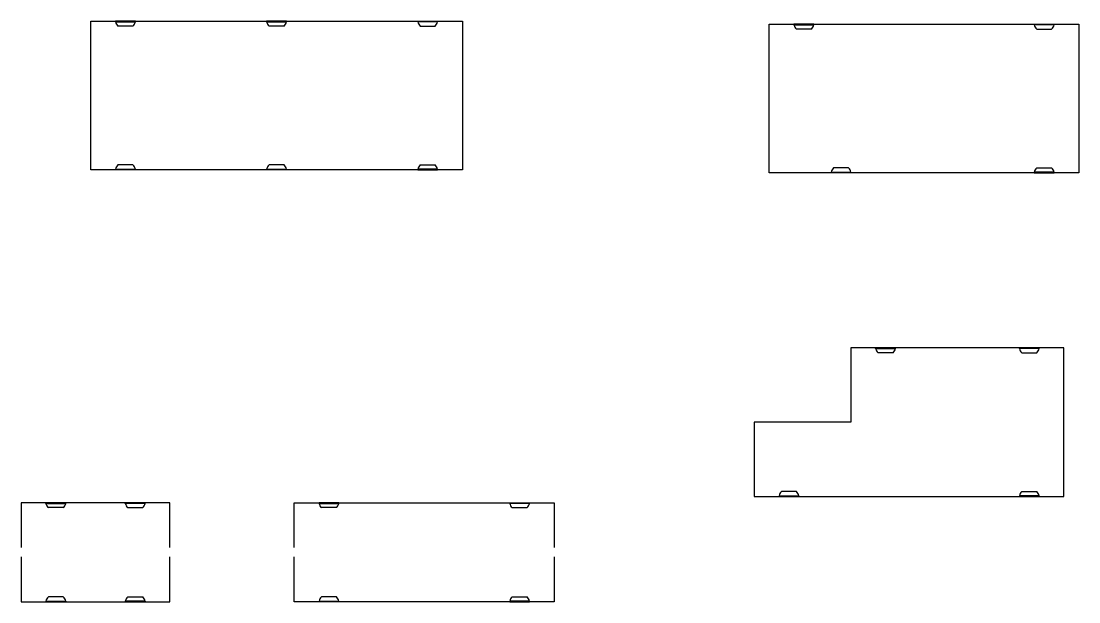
# Model space of a CAD drawing. Header units: metres. Extents: x -208167 to 103314, y -235023 to -104369.
# Drawn here: x 92656 to 96925, y -107524 to -105181 of the extents above; entities that cross this region are included whole.
import ezdxf

# ---------------------------------------------------------------- set-up
doc = ezdxf.new("R2010")
doc.units = ezdxf.units.M
doc.layers.add('pu', color=35, linetype='Continuous')

msp = doc.modelspace()

# ---------------------------------------------------------------- linework, layer by layer
for p, q in [((93036.5, -105184.49), (93036.5, -105181.49)), ((93116.5, -105181.49), (93036.5, -105181.49)), ((93036.5, -105184.49), (93116.5, -105184.49)), ((93106.69, -105201.49), (93046.31, -105201.49)), ((93116.5, -105184.49), (93116.5, -105181.49)), ((93646.5, -105184.49), (93646.5, -105181.49)), ((93726.5, -105181.49), (93646.5, -105181.49)), ((93646.5, -105184.49), (93726.5, -105184.49)), ((93716.69, -105201.49), (93656.31, -105201.49)), ((93726.5, -105184.49), (93726.5, -105181.49)), ((94256.5, -105184.49), (94256.5, -105181.49)), ((94256.5, -105181.49), (94336.5, -105181.49)), ((94336.5, -105184.49), (94256.5, -105184.49)), ((94266.31, -105201.49), (94326.69, -105201.49)), ((94336.5, -105184.49), (94336.5, -105181.49)), ((95775.13, -105196.31), (95775.13, -105193.31)), ((95855.13, -105193.31), (95775.13, -105193.31)), ((95775.13, -105196.31), (95855.13, -105196.31)), ((95855.13, -105196.31), (95855.13, -105193.31)), ((96745.13, -105196.31), (96745.13, -105193.31)), ((96745.13, -105193.31), (96825.13, -105193.31)), ((96825.13, -105196.31), (96745.13, -105196.31)), ((96825.13, -105196.31), (96825.13, -105193.31)), ((95845.32, -105213.31), (95784.95, -105213.31)), ((96754.95, -105213.31), (96815.32, -105213.31)), ((93036.5, -105778.49), (93116.5, -105778.49)), ((93036.5, -105778.49), (93036.5, -105781.49)), ((93116.5, -105781.49), (93036.5, -105781.49)), ((93106.69, -105761.49), (93046.31, -105761.49)), ((93116.5, -105778.49), (93116.5, -105781.49)), ((93646.5, -105778.49), (93726.5, -105778.49)), ((93646.5, -105778.49), (93646.5, -105781.49)), ((93726.5, -105781.49), (93646.5, -105781.49)), ((93716.69, -105761.49), (93656.31, -105761.49)), ((93726.5, -105778.49), (93726.5, -105781.49)), ((94336.5, -105778.49), (94256.5, -105778.49)), ((94256.5, -105778.49), (94256.5, -105781.49)), ((94256.5, -105781.49), (94336.5, -105781.49)), ((94266.31, -105761.49), (94326.69, -105761.49)), ((94336.5, -105778.49), (94336.5, -105781.49)), ((95925.13, -105790.17), (96005.13, -105790.17)), ((95925.13, -105790.17), (95925.13, -105793.17)), ((96005.13, -105793.17), (95925.13, -105793.17)), ((96005.13, -105793.17), (95925.13, -105793.17)), ((95995.32, -105773.17), (95934.95, -105773.17)), ((96005.13, -105790.17), (96005.13, -105793.17)), ((96825.13, -105790.17), (96745.13, -105790.17)), ((96745.13, -105790.17), (96745.13, -105793.17)), ((96745.13, -105793.17), (96825.13, -105793.17)), ((96754.95, -105773.17), (96815.32, -105773.17)), ((96825.13, -105790.17), (96825.13, -105793.17)), ((96104.91, -106502.65), (96104.91, -106499.65)), ((96104.91, -106502.65), (96184.91, -106502.65)), ((96175.1, -106519.65), (96114.72, -106519.65)), ((96184.91, -106502.65), (96184.91, -106499.65)), ((96684.95, -106502.63), (96684.95, -106499.63)), ((96684.95, -106499.63), (96764.95, -106499.63)), ((96764.95, -106502.63), (96684.95, -106502.63)), ((96694.76, -106519.63), (96755.13, -106519.63)), ((96764.95, -106502.63), (96764.95, -106499.63)), ((95785.13, -107079.5), (95724.76, -107079.5)), ((96694.76, -107079.5), (96755.13, -107079.5)), ((92755.5, -107127.21), (92755.5, -107124.21)), ((92835.5, -107124.21), (92755.5, -107124.21)), ((92835.5, -107127.21), (92835.5, -107124.21)), ((93075.87, -107127.21), (93075.87, -107124.21)), ((93075.87, -107124.21), (93155.87, -107124.21)), ((93155.87, -107127.21), (93155.87, -107124.21)), ((93858, -107127.21), (93858, -107124.21)), ((93938, -107124.21), (93858, -107124.21)), ((93938, -107127.21), (93938, -107124.21)), ((94627.63, -107127.21), (94627.63, -107124.21)), ((94627.63, -107124.21), (94707.63, -107124.21)), ((94707.63, -107127.21), (94707.63, -107124.21)), ((95714.95, -107096.5), (95794.95, -107096.5)), ((95714.95, -107096.5), (95714.95, -107099.5)), ((95794.95, -107099.5), (95714.95, -107099.5)), ((95794.95, -107096.5), (95794.95, -107099.5)), ((96764.95, -107096.5), (96684.95, -107096.5)), ((96684.95, -107096.5), (96684.95, -107099.5)), ((96684.95, -107099.5), (96764.95, -107099.5)), ((96764.95, -107096.5), (96764.95, -107099.5)), ((92755.5, -107127.21), (92835.5, -107127.21)), ((92825.69, -107144.21), (92765.31, -107144.21)), ((93155.87, -107127.21), (93075.87, -107127.21)), ((93085.68, -107144.21), (93146.06, -107144.21)), ((93858, -107127.21), (93938, -107127.21)), ((93928.19, -107144.21), (93867.82, -107144.21)), ((94707.63, -107127.21), (94627.63, -107127.21)), ((94637.44, -107144.21), (94697.82, -107144.21)), ((92825.69, -107504.21), (92765.31, -107504.21)), ((93085.68, -107504.21), (93146.06, -107504.21)), ((93928.19, -107504.21), (93867.82, -107504.21)), ((94637.44, -107504.21), (94697.82, -107504.21)), ((92755.5, -107521.21), (92835.5, -107521.21)), ((92755.5, -107521.21), (92755.5, -107524.21)), ((92835.5, -107524.21), (92755.5, -107524.21)), ((92835.5, -107521.21), (92835.5, -107524.21)), ((93155.87, -107521.21), (93075.87, -107521.21)), ((93075.87, -107521.21), (93075.87, -107524.21)), ((93075.87, -107524.21), (93155.87, -107524.21)), ((93155.87, -107521.21), (93155.87, -107524.21)), ((93858, -107521.21), (93938, -107521.21)), ((93858, -107521.21), (93858, -107524.21)), ((93938, -107524.21), (93858, -107524.21)), ((93938, -107521.21), (93938, -107524.21)), ((94707.63, -107521.21), (94627.63, -107521.21)), ((94627.63, -107521.21), (94627.63, -107524.21)), ((94627.63, -107524.21), (94707.63, -107524.21)), ((94707.63, -107521.21), (94707.63, -107524.21))]:
    msp.add_line(p, q)
for points in [[(92936.5, -105181.49), (94436.5, -105181.49), (94436.5, -105781.49), (92936.5, -105781.49)], [(95675.13, -105193.31), (96925.13, -105193.31), (96925.13, -105793.17), (95675.13, -105793.17)]]:
    msp.add_lwpolyline(points, close=True)
for points in [[(95764.95, -106799.63), (95614.95, -106799.63), (95614.95, -107099.5), (96864.95, -107099.5), (96864.95, -106499.63), (96164.95, -106499.63)], [(93255.87, -107305.27), (93255.87, -107124.21), (92655.5, -107124.21), (92655.5, -107305.27)], [(93758, -107305.27), (93758, -107124.21), (94807.63, -107124.21), (94807.63, -107305.27)], [(92655.5, -107343.15), (92655.5, -107524.21), (93255.87, -107524.21), (93255.87, -107343.15)], [(94807.63, -107343.15), (94807.63, -107524.21), (93758, -107524.21), (93758, -107343.15)]]:
    msp.add_lwpolyline(points)
for centre, start, end in [((93070.64, -105176.12), 193.78, 226.2), ((93082.36, -105176.12), 313.8, 346.22), ((93680.64, -105176.12), 193.78, 226.2), ((93692.36, -105176.12), 313.8, 346.22), ((94290.64, -105176.12), 193.78, 226.2), ((94302.36, -105176.12), 313.8, 346.22), ((95809.27, -105187.93), 193.78, 226.2), ((95821, -105187.93), 313.8, 346.22), ((96779.27, -105187.93), 193.78, 226.2), ((96791, -105187.93), 313.8, 346.22), ((93070.64, -105786.86), 133.8, 166.22), ((93082.36, -105786.86), 13.78, 46.2), ((93680.64, -105786.86), 133.8, 166.22), ((93692.36, -105786.86), 13.78, 46.2), ((94290.64, -105786.86), 133.8, 166.22), ((94302.36, -105786.86), 13.78, 46.2), ((95959.27, -105798.54), 133.8, 166.22), ((95971, -105798.54), 13.78, 46.2), ((96779.27, -105798.54), 133.8, 166.22), ((96791, -105798.54), 13.78, 46.2), ((96139.05, -106494.28), 193.78, 226.2), ((96150.77, -106494.28), 313.8, 346.22), ((96719.09, -106494.26), 193.78, 226.2), ((96730.81, -106494.26), 313.8, 346.22), ((95749.09, -107104.87), 133.8, 166.22), ((95760.81, -107104.87), 13.78, 46.2), ((96719.09, -107104.87), 133.8, 166.22), ((96730.81, -107104.87), 13.78, 46.2), ((92789.64, -107118.84), 193.78, 226.2), ((92801.36, -107118.84), 313.8, 346.22), ((93110.01, -107118.84), 193.78, 226.2), ((93121.73, -107118.84), 313.8, 346.22), ((93892.14, -107118.84), 193.78, 226.2), ((93903.87, -107118.84), 313.8, 346.22), ((94661.77, -107118.84), 193.78, 226.2), ((94673.49, -107118.84), 313.8, 346.22), ((92789.64, -107529.58), 133.8, 166.22), ((92801.36, -107529.58), 13.78, 46.2), ((93110.01, -107529.58), 133.8, 166.22), ((93121.73, -107529.58), 13.78, 46.2), ((93892.14, -107529.58), 133.8, 166.22), ((93903.87, -107529.58), 13.78, 46.2), ((94661.77, -107529.58), 133.8, 166.22), ((94673.49, -107529.58), 13.78, 46.2)]:
    msp.add_arc(centre, 35.15, start, end)
at = {"layer": 'pu'}
msp.add_lwpolyline([(96864.95, -106499.63), (96004.91, -106499.73), (96004.95, -106799.77), (95614.95, -106799.77), (95614.95, -107099.5), (96864.95, -107099.77)], close=True, dxfattribs=at)

doc.saveas('drawing.dxf')
